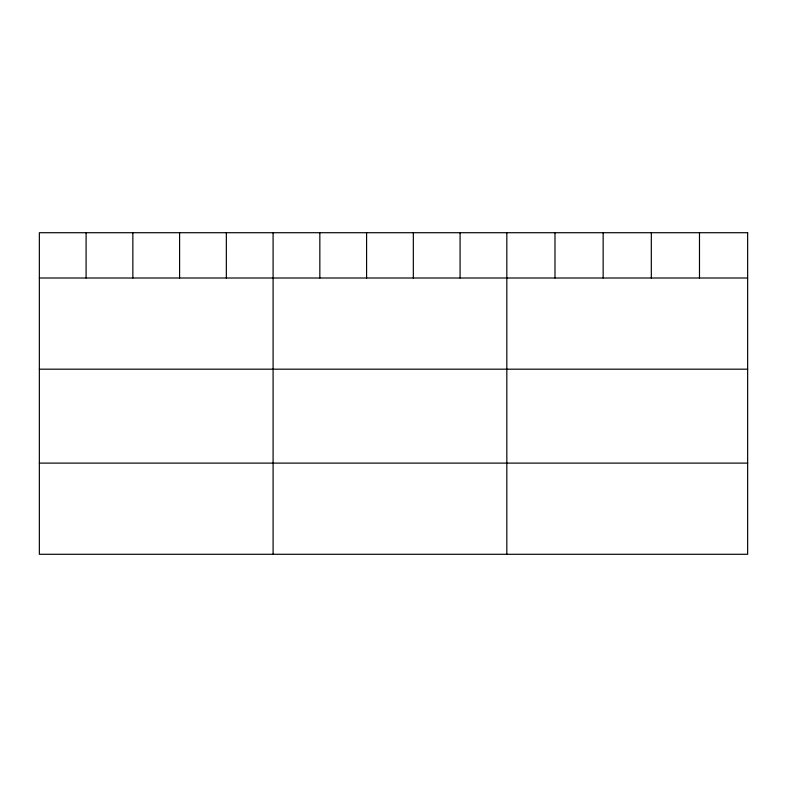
<?xml version="1.0" encoding="UTF-8"?>
<svg xmlns="http://www.w3.org/2000/svg" width="787" height="787" viewBox="0 0 787 787"><rect width="100%" height="100%" fill="white"/><g stroke="black" fill="none" stroke-linecap="round" stroke-linejoin="round"><path stroke-width="1.18" d="M39.35 278.008L747.65 278.008M39.35 369.182L747.65 369.182M39.35 463.11L747.65 463.11M699.486 232.716L699.486 278.008M651.321 232.716L651.321 278.008M603.157 232.716L603.157 278.008M554.992 232.716L554.992 278.008M506.828 232.716L506.828 554.284M460.08 232.716L460.08 278.008M413.332 232.716L413.332 278.008M366.585 232.716L366.585 278.008M319.837 232.716L319.837 278.008M273.089 232.716L273.089 554.284M226.341 232.716L226.341 278.008M179.593 232.716L179.593 278.008M132.846 232.716L132.846 278.008M86.098 232.716L86.098 278.008M747.65 232.716L39.35 232.716L39.35 554.284L747.65 554.284L747.65 232.716"/></g></svg>
